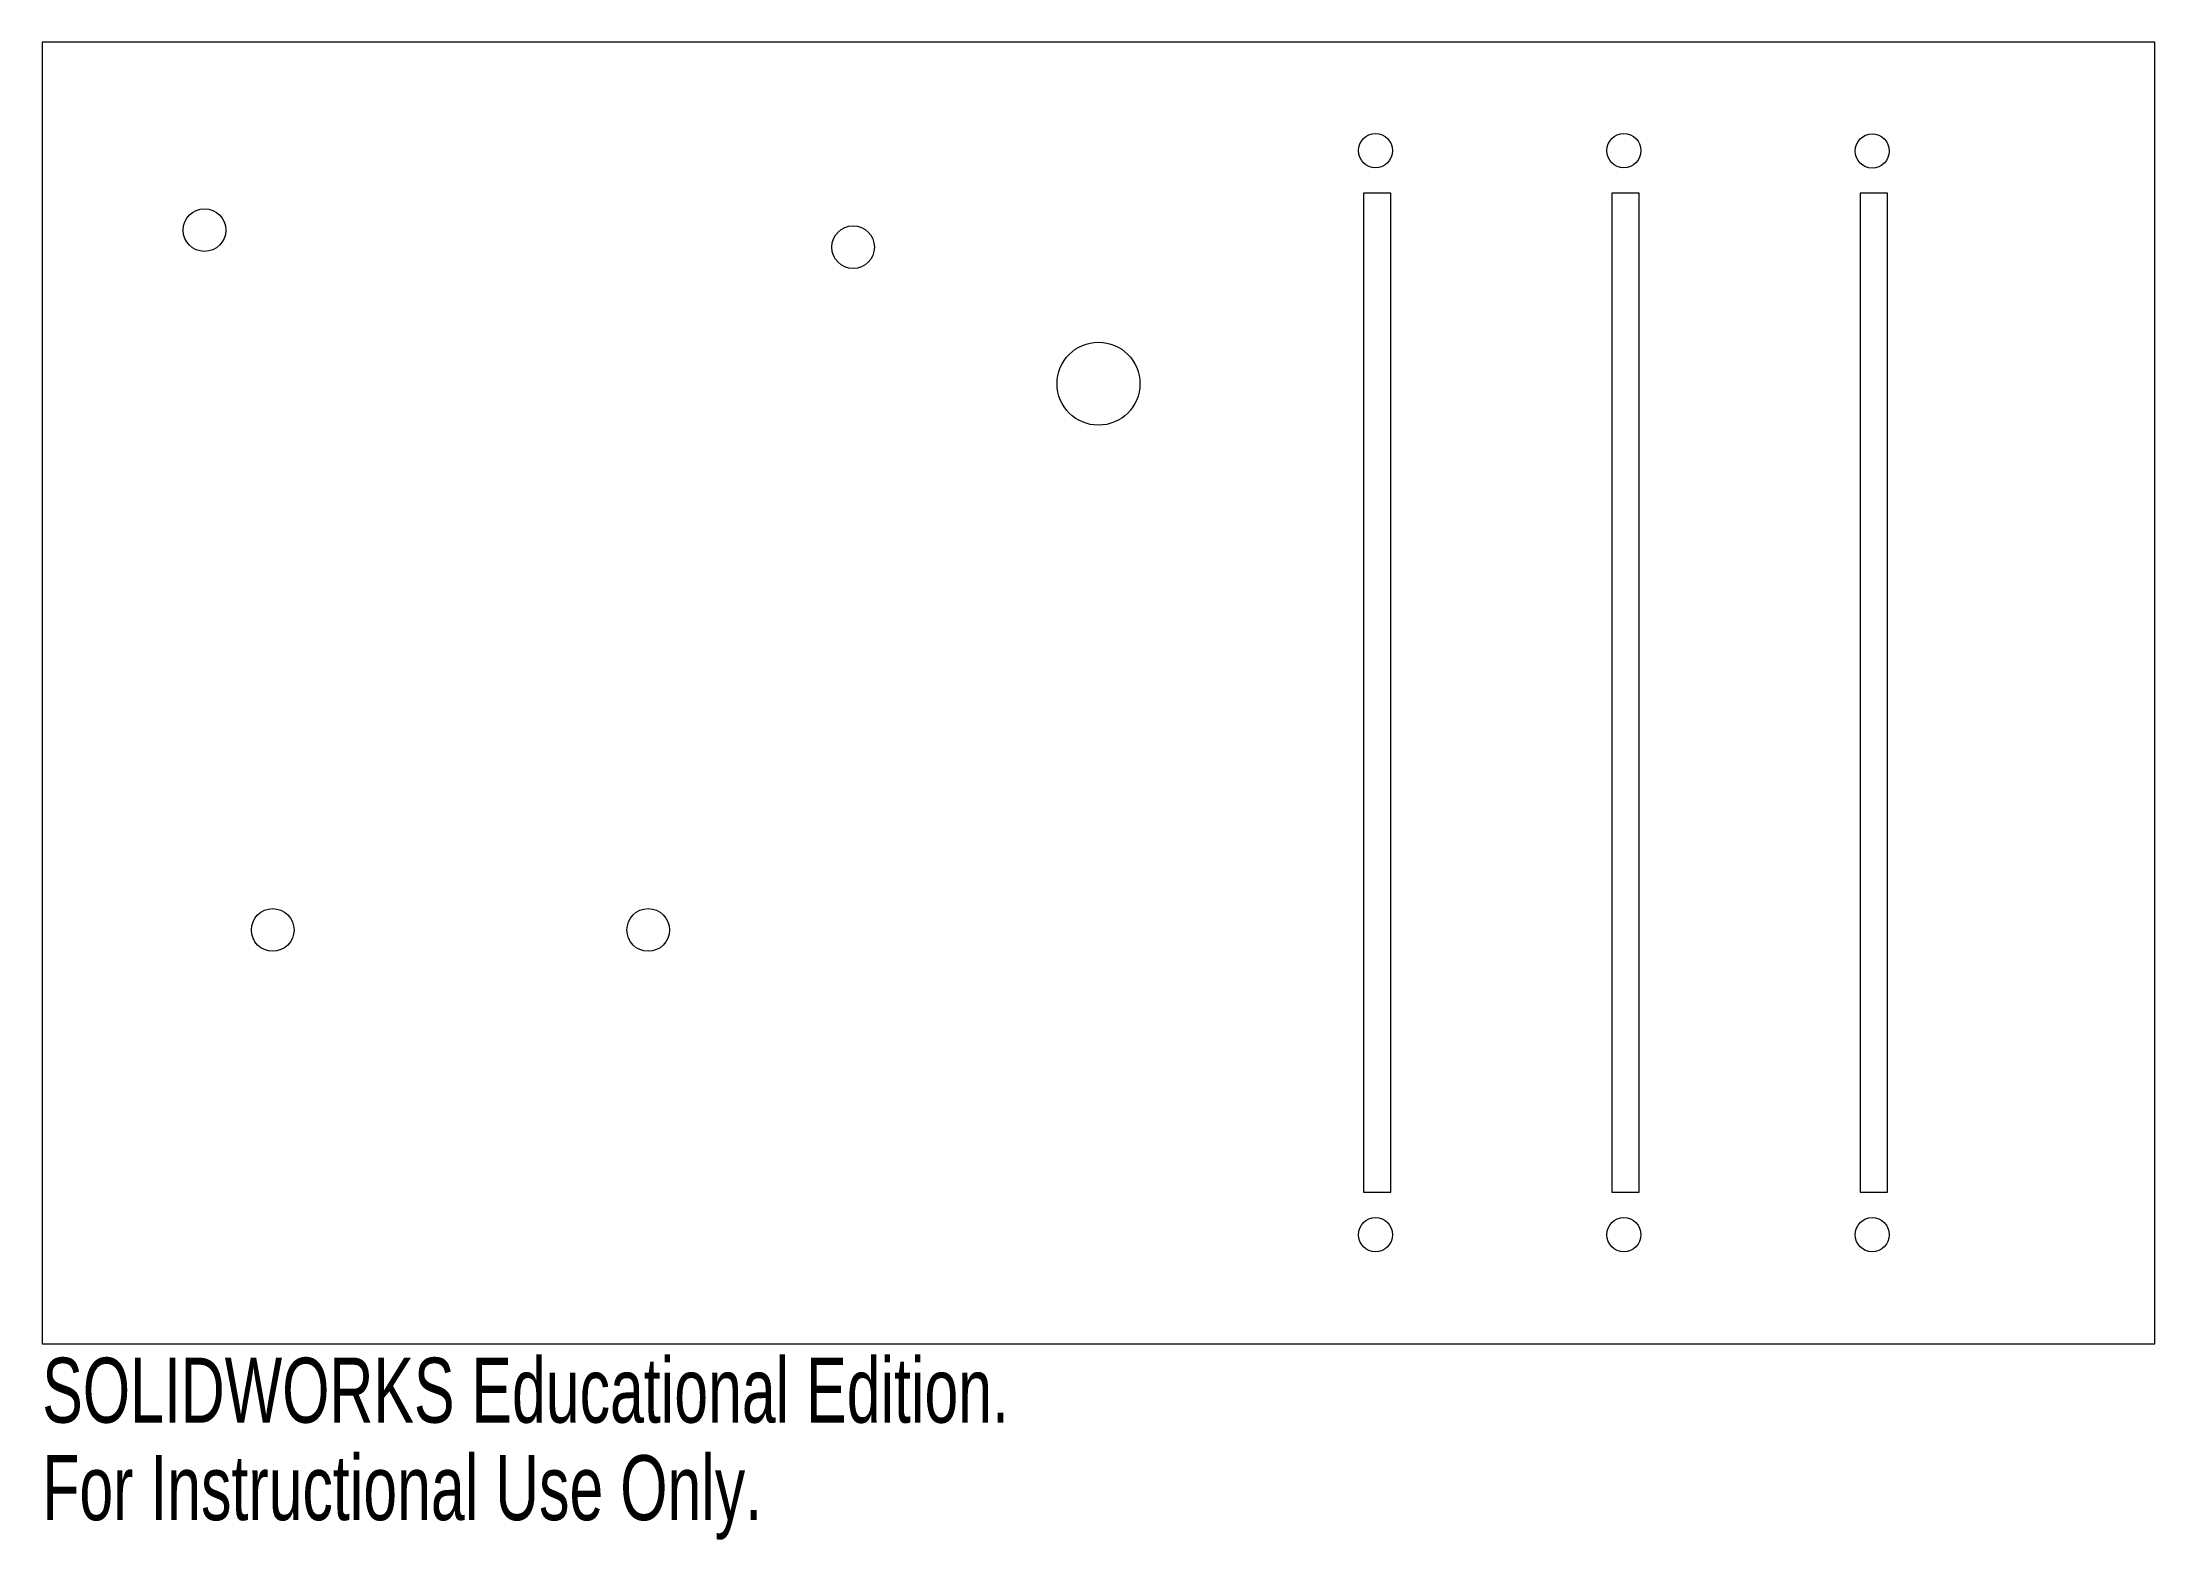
# Model space of a CAD drawing. Header units: inches. Extents: x -3.09 to 3.09, y -2.48 to 1.91.
import ezdxf

# ---------------------------------------------------------------- set-up
doc = ezdxf.new("R2010")
doc.units = ezdxf.units.IN
doc.header["$MEASUREMENT"] = 0
doc.styles.add('SLDTEXTSTYLE0', font='TXT', dxfattribs={"width": 0.7})

msp = doc.modelspace()

# ---------------------------------------------------------------- linework, layer by layer
at = {"color": 7, "linetype": 'Continuous', "lineweight": 15}
for p, q in [((3.0938, 1.9062), (-3.0938, 1.9062)), ((-3.0938, 1.9062), (-3.0938, -1.9062)), ((3.0938, -1.9062), (3.0938, 1.9062)), ((0.8562, 1.4638), (0.7762, 1.4638)), ((0.7762, 1.4638), (0.7762, -1.4612)), ((0.8562, -1.4612), (0.8562, 1.4638)), ((1.5837, 1.4638), (1.5037, 1.4638)), ((1.5037, 1.4638), (1.5037, -1.4612)), ((1.5837, -1.4612), (1.5837, 1.4638)), ((2.3112, 1.4638), (2.2313, 1.4638)), ((2.2313, 1.4638), (2.2313, -1.4612)), ((2.3112, -1.4612), (2.3112, 1.4638)), ((0.7762, -1.4612), (0.8562, -1.4612)), ((1.5037, -1.4612), (1.5837, -1.4612)), ((2.2313, -1.4612), (2.3112, -1.4612)), ((-3.0938, -1.9062), (3.0938, -1.9062))]:
    msp.add_line(p, q, dxfattribs=at)
for centre, radius in [((0.8113, 1.5888), 0.05), ((1.5388, 1.5888), 0.05), ((2.2662, 1.5877), 0.05), ((-2.6187, 1.3562), 0.0625), ((-0.7188, 1.3062), 0.0625), ((0, 0.9062), 0.1215), ((-2.4188, -0.6937), 0.0625), ((-1.3188, -0.6937), 0.0625), ((0.8113, -1.5862), 0.05), ((1.5388, -1.5862), 0.05), ((2.2662, -1.5862), 0.05)]:
    msp.add_circle(centre, radius, dxfattribs=at)

# ---------------------------------------------------------------- texts
at = {"color": 7, "linetype": 'Continuous', "char_height": 0.1903, "attachment_point": 1, "style": 'SLDTEXTSTYLE0'}
for s, insert in [('SOLIDWORKS Educational Edition.', (-3.0938, -1.9464)), ('For Instructional Use Only.', (-3.0938, -2.2318))]:
    msp.add_mtext(s, dxfattribs=dict(at, insert=insert))

doc.saveas('drawing.dxf')
